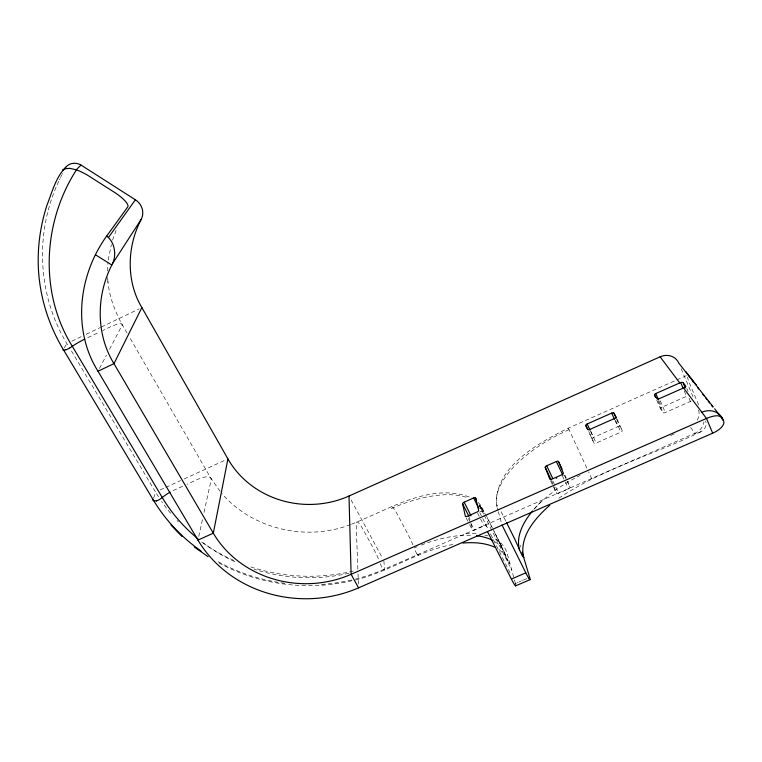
<?xml version="1.0" encoding="UTF-8"?>
<svg xmlns="http://www.w3.org/2000/svg" width="762" height="762" viewBox="0 0 762 762"><rect width="100%" height="100%" fill="white"/><g stroke="black" fill="none" stroke-linecap="round" stroke-linejoin="round"><path stroke-width="0.57" stroke-dasharray="3.81 2.86" d="M107.528 271.062L108.004 262.233M108.185 260.013L111.376 244.583M198.739 536.505L202.549 519.122M204.016 512.435L211.112 480.089A18.336 6.058 -30.6 0 0 197.015 479.669L186.909 484.289M112.528 240.163L116.919 228.171M153.657 498.091L155.543 492.062L70.466 349.301M58.76 181.261C33.776 234.163 37.719 299.304 69.885 348.329M59.388 179.889L59.76 179.08M60.141 178.279L60.522 177.47M60.903 176.67L61.674 175.079M62.065 174.288L62.465 173.498M99.451 368.475L106.404 355.225M109.499 349.31L121.93 325.612A19.174 3.772 -29.1 0 0 108.642 327.67L102.66 330.537M64.275 347.815L67.008 343.5M355.53 579.044A177.146 163.744 1.9 0 0 384.524 569.138L694.811 433.368C700.707 433.264 707.546 428.558 705.879 421.967M558.813 498.196C602.171 468.973 653.653 454.685 700.44 431.93L702.84 430.482M71.838 341.185L83.334 335.661M86.201 334.289L100.384 327.489M101.317 327.031L139.141 308.886M87.754 337.68L99.67 331.965M160.21 489.918L164.859 487.785M165.783 487.366L180.527 480.612M184.175 478.946L226.171 459.715M182.585 486.261L173.946 490.214A18.355 6.001 -31 0 0 171.669 491.319M686.419 375.647L568.309 428.111C539.62 442.512 497.967 464.649 496.252 500.977M592.017 439.017A1.905 0.838 -23.1 0 1 593.379 437.502L617.811 426.71A1.915 0.838 -22.5 0 1 619.973 426.663L622.221 430.625A1.934 0.848 -22.5 0 1 620.878 432.149L596.179 443.046A1.924 0.848 -23.1 0 1 594.036 443.065L588.674 431.73M691.163 401.031A1.972 0.848 -20.8 0 1 690.401 401.479L665.321 412.537A1.953 0.848 -21.4 0 1 663.054 412.604L660.473 408.775A1.943 0.838 -21.4 0 1 661.759 407.279L686.552 396.326A1.953 0.838 -20.9 0 1 687.791 395.983M479.87 511.826L480.46 511.569A1.934 0.886 -26.3 0 1 482.279 511.426L482.603 511.978A19.622 1.724 66 0 1 485.023 513.902M670.655 435.531L675.904 433.226M469.649 524.666L472.335 529.971A1.972 0.924 -26.7 0 0 474.355 530.104L484.032 525.866A1.972 0.924 -26.4 0 0 485.604 524.161L486.937 529.438M550.621 480.841L556.479 493.147A2 0.933 -24.2 0 0 558.651 493.214L568.519 488.899A2 0.933 -23.9 0 0 569.995 487.232L567.49 481.251M515.607 584.197A15.945 1.391 66.2 0 0 515.436 583.54L516.322 583.159M517.207 582.778L518.103 582.397M518.989 582.016L520.77 581.244M521.656 580.863L522.542 580.482M523.437 580.101L526.999 578.568M350.51 524.608C306.495 541.63 252.393 529.371 221.552 493.195M351.492 524.237L356.587 522.161C391.82 507.768 433.616 481.46 472.659 498.338M355.454 579.987C389.763 571.595 419.576 549.973 454.619 544.173M352.034 580.701C307.105 591.255 258.213 584.864 217.875 562.318M499.129 549.583L505.882 555.936L504.244 553.164L507.949 560.87L492.881 528.78M478.041 502.349L480.193 504.663L484.956 512.959M220.094 491.328L210.617 477.764L129.416 337.052M690.572 427.368L694.811 433.368A14.659 12.973 -25.7 0 0 703.983 421.729M416.938 553.936L418.424 555.222A8.02 1.191 66.6 0 0 418.443 554.298M127.102 333.042C117.291 317.278 109.576 299.837 107.861 281.168L107.994 283.064L107.633 277.606M508.673 562.242L509.845 563.413A8.782 0.743 66.1 0 0 509.664 562.585M351.12 499.996L381.638 556.622M468.43 518.417L470.583 522.665M471.126 523.732L474.355 530.104M466.22 517.912L469.116 523.608M480.87 508.511L482.279 511.426A96.469 43.901 -28.7 0 0 478.879 505.454M479.727 512.464L488.271 529.466M490.404 533.705L511.169 575.053M477.564 513.017L480.05 517.96M480.555 518.951L484.032 525.866M485.489 514.017L492.347 527.723M491.938 527.199L488.423 520.17A19.622 1.724 66 0 0 486.661 516.779M494.043 531.4L502.701 548.983L496.052 535.105M479.117 505.025L483.66 514.093M484.194 515.15L511.721 570.052M505.835 521.122L502.339 514.074A19.65 1.486 65.9 0 0 500.996 511.416M552.907 481.136L555.298 486.175M555.784 487.175L558.651 493.214M564.29 475.136L566.671 480.174M567.147 481.184L569.995 487.232M562.327 475.783L564.709 480.832M565.185 481.841L568.519 488.899M568.395 428.292L587.407 469.268M591.893 478.946L588.616 471.878M590.883 431.492L596.179 443.046M590.521 431.263L593.379 437.502M588.75 431.53L594.036 443.065M615.658 420.529L620.878 432.149M614.991 420.424L617.811 426.71M617.02 419.014L622.221 430.625M616.677 419.329L619.973 426.663M660.225 400.793L665.321 412.537M659.006 400.936L661.759 407.279M657.958 400.879L663.054 412.604M656.739 400.183L660.473 408.775M689.029 398.259L690.401 401.479M684.295 391.011L686.552 396.326M698.621 404.851L690.391 385.382A18.612 1.915 64.2 0 1 687.419 377.18M681.114 368.656L694.077 399.25M686.743 388.372L688.086 391.544M566.261 478.307L565.042 475.393A1.962 0.895 -24 0 0 564.871 475.193M552.964 484.137L551.812 481.203A1.962 0.895 -24.3 0 1 551.783 481.041M553.831 486.366L556.479 493.147M705.631 420.938L705.803 421.624M569.024 429.654A99.203 45.501 -23.4 0 0 497.072 507.197L498.015 510.559M498.329 511.683L502.101 525.161M515.436 583.54L507.187 553.583A92.088 45.244 -28.7 0 0 492.081 537.429M469.992 519.694L469.459 517.369A1.934 0.886 -26.6 0 1 469.449 517.198M470.887 523.608L472.335 529.971M383.867 560.756L384.524 569.138A7.991 1.41 66.9 0 1 384.439 570.081L382.81 568.871A6.096 1.076 66.9 0 1 380.048 562.966M357.864 569.204L356.159 524.17A17.936 3.277 66.7 0 1 363.493 530.19L374.59 550.736A17.878 3.219 66.8 0 1 378.847 559.841M358.035 573.776L358.426 584.035M495.281 541.925A94.069 46.291 -28.8 0 1 505.673 555.822A6.658 0.562 66.1 0 0 508.692 562.299M414.157 548.002A94.069 46.291 -28.8 0 1 417.214 546.687M421.3 545.049A94.069 46.291 -28.8 0 1 473.25 535.41M412.918 544.887A17.945 2.705 66.5 0 0 408.661 535.743L397.726 515.026A18.012 2.753 66.4 0 0 390.992 508.702A96.469 43.901 -28.7 0 1 468.535 498.158M499.634 542.554A19.564 1.695 66.1 0 1 505.673 555.822M497.072 507.197A19.65 1.486 65.9 0 1 499.1 507.94M534.667 508.568A96.707 47.911 -22.9 0 1 580.092 475.478M520.551 546.916A94.65 46.787 -22.9 0 1 520.189 545.325M533.819 509.349A94.65 46.787 -22.9 0 1 543.125 499.739M465.677 533.629A92.088 45.244 -28.7 0 1 477.641 533.895M484.803 535.076A92.088 45.244 -28.7 0 1 488.071 535.962M416.947 553.984A6.115 0.905 66.6 0 1 414.28 548.326M351.568 580.006A177.146 163.744 1.9 0 1 321.154 584.425M284.826 583.282A177.146 163.744 1.9 0 1 217.17 561.175M353.292 571.043A174.746 161.839 1.9 0 1 249.86 566.614M233.867 560.422A174.746 161.839 1.9 0 1 201.12 541.63M178.422 521.922A174.746 161.839 1.9 0 1 177.051 520.494M170.621 513.264A174.746 161.839 1.9 0 1 161.582 501.425M158.477 496.786A174.746 161.839 1.9 0 1 155.543 492.052M348.986 573.214A166.449 153.753 1.8 0 1 254.089 569.185M235.02 561.813A166.449 153.753 1.8 0 1 200.911 541.153M698.583 410.023A14.459 12.83 -25.9 0 1 697.173 420.243M481.574 508.206L479.193 504.111L483.613 511.807L481.574 508.206"/><path stroke-width="1.14" d="M523.437 556.631A8.792 0.648 66 0 1 523.646 557.451L522.542 556.25A6.668 0.486 66 0 1 519.551 549.831A19.593 1.467 66 0 0 513.483 536.534L506.539 522.532M201.082 551.059A177.146 163.744 1.9 0 1 153.152 499.72L63.265 349.415C46.063 320.878 37.043 287.379 38.31 254.032C38.872 237.458 41.862 220.99 46.958 205.226C52.073 192.215 55.75 177.365 65.732 167.259A12.402 11.535 38.5 0 1 81.048 165.087L135.388 199.787A15.478 14.554 33.2 0 1 141.313 219.18C126.949 246.364 125.892 280.826 141.856 307.581L227.924 458.915L213.312 533.19L197.949 540.106L98.003 371.227C71.904 329.746 78.657 274.777 106.661 236.096L127.74 206.94A20.136 5.267 32 0 0 114.109 192.119L89.44 176.393A20.345 5.286 31.6 0 0 76.438 169.878C42.748 222.047 39.091 293.008 72.314 346.31L162.258 497.51A166.449 153.753 1.8 0 0 197.939 538.782M153.267 499.339L153.143 499.72A8.22 2.638 -31.1 0 0 153.181 500.729L156.343 500.929M112.481 263.747C96.269 294.542 95.488 333.623 113.967 363.645L213.312 533.19A104.299 94.621 1.4 0 0 351.101 574.31L706.469 418.443C711.251 416.49 721.328 412.785 723.148 420.205A16.65 7.553 -20.2 0 1 712.689 433.187L358.569 587.845A121.891 110.595 1.4 0 1 197.949 540.106M141.856 307.581L113.967 363.645L98.003 371.227M62.551 170.04L64.875 168.783L65.732 167.259M141.313 219.18L112.586 263.547C116.719 254.622 114.748 242.049 106.661 236.096M108.595 237.315L135.388 199.787M81.048 165.087L76.162 169.783L69.761 168.307L64.875 168.783M549.812 505.216C535.181 518.17 518.893 536.477 523.665 557.632M515.617 585.864L529.952 579.701M227.924 458.915A91.488 84.658 1.9 0 0 348.986 496.033L660.111 356.807A14.649 13.173 -27.6 0 1 678.713 362.988L693.372 381.695M587.188 423.977L611.696 413.099A1.924 0.819 -22.7 0 1 613.858 413.033L616.067 416.9A1.943 0.829 -22.6 0 1 614.705 418.414L589.921 429.397A1.924 0.829 -23.2 0 1 587.788 429.435L585.807 425.482A1.915 0.819 -23.3 0 1 587.188 423.977L590.045 430.216M655.406 397.126L654.491 395.011A1.953 0.819 -21.6 0 1 655.787 393.535L680.685 382.514A1.962 0.762 -9.5 0 1 682.609 382.448M684.476 387.544L659.301 398.659A1.962 0.829 -21.6 0 1 657.034 398.755L654.491 395.011M475.631 498.072L478.66 510.34A1.981 0.905 -26.4 0 1 477.069 512.026L467.354 516.293A1.981 0.905 -26.7 0 1 465.344 516.188L462.601 503.825A1.943 0.867 -26.6 0 1 464.172 502.177L473.65 497.996A1.943 0.867 -26.4 0 1 475.631 498.072L476.631 500.062M558.498 461.534L563.337 473.116A2.01 0.914 -24.1 0 1 561.851 474.774L551.945 479.127A2.01 0.914 -24.3 0 1 549.773 479.079L545.23 467.382A1.962 0.876 -24.4 0 1 546.706 465.772L556.365 461.515A1.972 0.876 -24.1 0 1 558.498 461.534L562.023 468.992M556.279 478.26L556.879 477.993M487.47 531.543L511.369 579.063L525.828 572.843A15.973 1.2 66 0 0 529.666 577.425L528.78 577.806M66.056 349.758L63.094 350.139A8.592 1.638 -29.4 0 1 63.265 349.415M462.858 543.049C473.145 542.182 484.289 542.639 494.605 547.078M95.469 254.794L111.852 265.014M194.329 547.011L208.093 556.717M170.926 525.008L182.089 536.534M685.838 371.627L696.401 385.096M694.839 383.562L713.165 406.946M714.623 408.813L722.69 419.1A16.535 14.583 -26.1 0 0 701.812 412.261M689.172 376.799L689.743 377.523M692.325 380.829L693.487 382.305M697.525 387.467L698.697 388.963M702.859 394.287L704.059 395.821M705.888 398.155L707.117 399.717M708.346 401.298L709.593 402.879M711.47 405.279L712.737 406.898M717.223 412.633L718.528 414.299M721.824 418.5L723.148 420.205M685.848 386.267L683.066 382.61L685.295 387.848M660.111 356.807L679.742 382.905M683.524 387.934L706.469 418.443L712.689 433.187M358.569 587.845L351.111 574.31L348.986 496.033M462.601 503.825L468.935 516.331M464.172 502.177L471.011 515.722M473.65 497.996L478.888 508.435M502.101 525.161L525.828 572.843M546.706 465.772L552.774 478.517M545.23 467.382L551.307 480.136M556.365 461.515L562.899 475.355M585.807 425.482L587.712 429.644M611.696 413.099L614.515 419.376M613.858 413.033L616.21 418.271M655.787 393.535L658.549 399.879M680.685 382.514L682.942 387.829M522.103 552.164L529.666 577.425M476.526 535.724A94.069 46.291 -28.8 0 1 492.662 540.382M519.541 549.821A96.707 47.911 -22.9 0 1 532.571 510.988M515.722 584.768A15.945 1.391 66.2 0 1 511.369 579.063M156.315 500.977A6.277 2.01 -31.1 0 0 162.239 497.51A18.355 6.001 -31 0 1 170.126 492.157M66.018 349.796A6.563 1.248 -29.4 0 0 72.295 346.31A19.193 3.734 -29.4 0 1 84.773 339.109M64.494 169.174A7.134 0.572 -38.2 0 1 64.684 169.002M63.179 170.25A14.173 3.924 -10.8 0 1 63.436 170.078M685.667 386.601A1.972 0.572 -18.2 0 1 684.324 387.325"/></g></svg>
